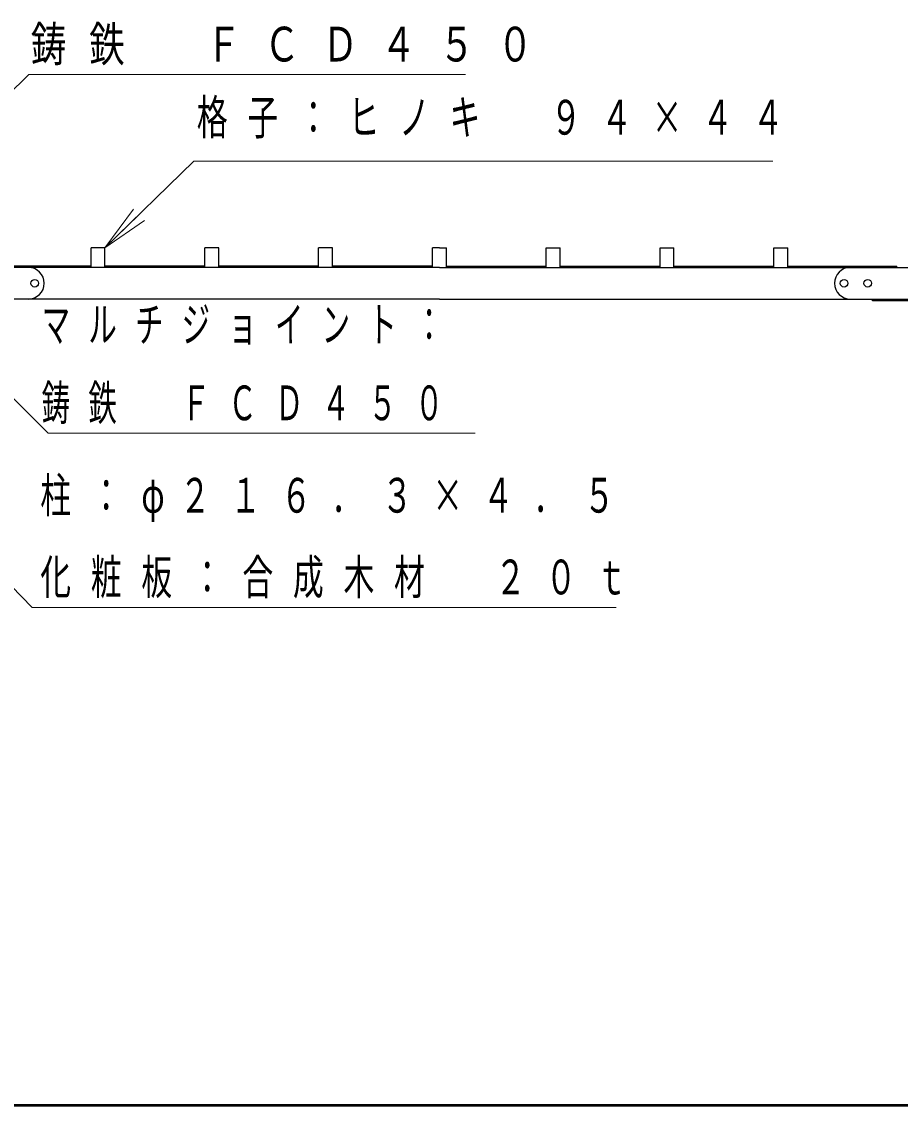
# Model space of a CAD drawing. Units: millimetres on the paper, scale 1:50. Extents: x -365 to 10, y -38 to 257.
# Drawn here: x -324.5 to -268.9, y 62.4 to 131 of the extents above; entities that cross this region are included whole.
import ezdxf

# ---------------------------------------------------------------- set-up
doc = ezdxf.new("R2010")
doc.units = ezdxf.units.MM
doc.layers.add('LY_1', color=7, linetype='Continuous', lineweight=25)
doc.styles.add('ＭＳ ゴシック', font='')
doc.styles.get('ＭＳ ゴシック').set_extended_font_data('MS Gothic')

msp = doc.modelspace()

# ---------------------------------------------------------------- linework, layer by layer
at = {"layer": 'LY_1', "lineweight": 13}
for p, q in [((-319.251, 116.663), (-317.453, 119.116)), ((-319.251, 116.663), (-317.104, 118.759)), ((-316.755, 118.401), (-319.251, 116.663))]:
    msp.add_line(p, q, dxfattribs=at)
at = {"layer": 'LY_1'}
for p, q in [((-319.251, 116.663), (-320.131, 116.663)), ((-320.131, 115.433), (-320.131, 116.663)), ((-319.251, 115.433), (-319.251, 116.663)), ((-312.051, 116.663), (-312.931, 116.663)), ((-312.931, 115.433), (-312.931, 116.663)), ((-312.051, 115.433), (-312.051, 116.663)), ((-304.851, 116.663), (-305.731, 116.663)), ((-305.731, 115.433), (-305.731, 116.663)), ((-304.851, 115.433), (-304.851, 116.663)), ((-298.091, 116.663), (-298.531, 116.663)), ((-298.531, 115.433), (-298.531, 116.663)), ((-298.091, 116.663), (-297.651, 116.663)), ((-297.651, 115.433), (-297.651, 116.663)), ((-291.331, 116.663), (-290.451, 116.663)), ((-291.331, 115.433), (-291.331, 116.663)), ((-290.451, 115.433), (-290.451, 116.663)), ((-284.131, 116.663), (-283.251, 116.663)), ((-284.131, 115.433), (-284.131, 116.663)), ((-283.251, 115.433), (-283.251, 116.663)), ((-276.931, 116.663), (-276.051, 116.663)), ((-276.931, 115.433), (-276.931, 116.663)), ((-276.051, 115.433), (-276.051, 116.663)), ((-320.131, 115.513), (-327.031, 115.513)), ((-298.091, 115.433), (-324.091, 115.433)), ((-312.931, 115.513), (-319.251, 115.513)), ((-305.731, 115.513), (-312.051, 115.513)), ((-298.531, 115.513), (-304.851, 115.513)), ((-298.091, 115.433), (-272.091, 115.433)), ((-297.651, 115.513), (-291.331, 115.513)), ((-290.451, 115.513), (-284.131, 115.513)), ((-283.251, 115.513), (-276.931, 115.513)), ((-276.051, 115.513), (-269.151, 115.513)), ((-269.151, 115.433), (-269.151, 115.513)), ((-298.091, 113.433), (-324.091, 113.433)), ((-298.091, 113.433), (-272.091, 113.433))]:
    msp.add_line(p, q, dxfattribs=at)
at = {"layer": 'LY_1', "color": 40}
for p, q in [((-324.091, 115.433), (-328.211, 115.433)), ((-272.091, 115.433), (-267.971, 115.433)), ((-324.091, 113.433), (-328.211, 113.433)), ((-272.091, 113.433), (-267.971, 113.433)), ((-270.691, 113.313), (-270.691, 113.433)), ((-267.971, 113.313), (-270.691, 113.313))]:
    msp.add_line(p, q, dxfattribs=at)
at = {"layer": 'LY_1', "lineweight": 50}
msp.add_line((-336.409, 62.433), (-125.544, 62.433), dxfattribs=at)
at = {"layer": 'LY_1', "lineweight": 13}
for points in [[(-329.687, 122.138), (-324.06, 127.632), (-296.432, 127.632)], [(-319.251, 116.663), (-313.623, 122.157), (-276.996, 122.157)], [(-328.325, 110.428), (-322.837, 104.94), (-295.837, 104.94)], [(-329.835, 100.054), (-323.866, 93.92), (-286.911, 93.92)]]:
    msp.add_lwpolyline(points, dxfattribs=at)
at = {"layer": 'LY_1', "color": 40}
for centre in [(-323.691, 114.433), (-272.491, 114.433), (-270.991, 114.433)]:
    msp.add_circle(centre, 0.24, dxfattribs=at)
for centre, start, end in [((-324.091, 114.433), 270, 90), ((-272.091, 114.433), 90, 270)]:
    msp.add_arc(centre, 1, start, end, dxfattribs=at)

# ---------------------------------------------------------------- texts
at = {"layer": 'LY_1', "char_height": 2.199, "attachment_point": 4, "style": 'ＭＳ ゴシック'}
for s, insert in [('\\T1.64;\\W0.75;鋳鉄\u3000ＦＣＤ４５０', (-323.942, 129.432)), ('\\T1.64;\\W0.65;格子：ヒノキ\u3000９４×４４', (-313.437, 124.807)), ('\\T1.64;\\W0.6;マルチジョイント：', (-323.253, 111.74)), ('\\T1.64;\\W0.6;鋳鉄\u3000ＦＣＤ４５０', (-323.253, 106.74)), ('\\T1.64;\\W0.65;柱：φ２１６．３×４．５', (-323.345, 100.72)), ('\\T1.64;\\W0.65;化粧板：合成木材\u3000２０ｔ', (-323.345, 95.72))]:
    msp.add_mtext(s, dxfattribs=dict(at, insert=insert))

doc.saveas('drawing.dxf')
